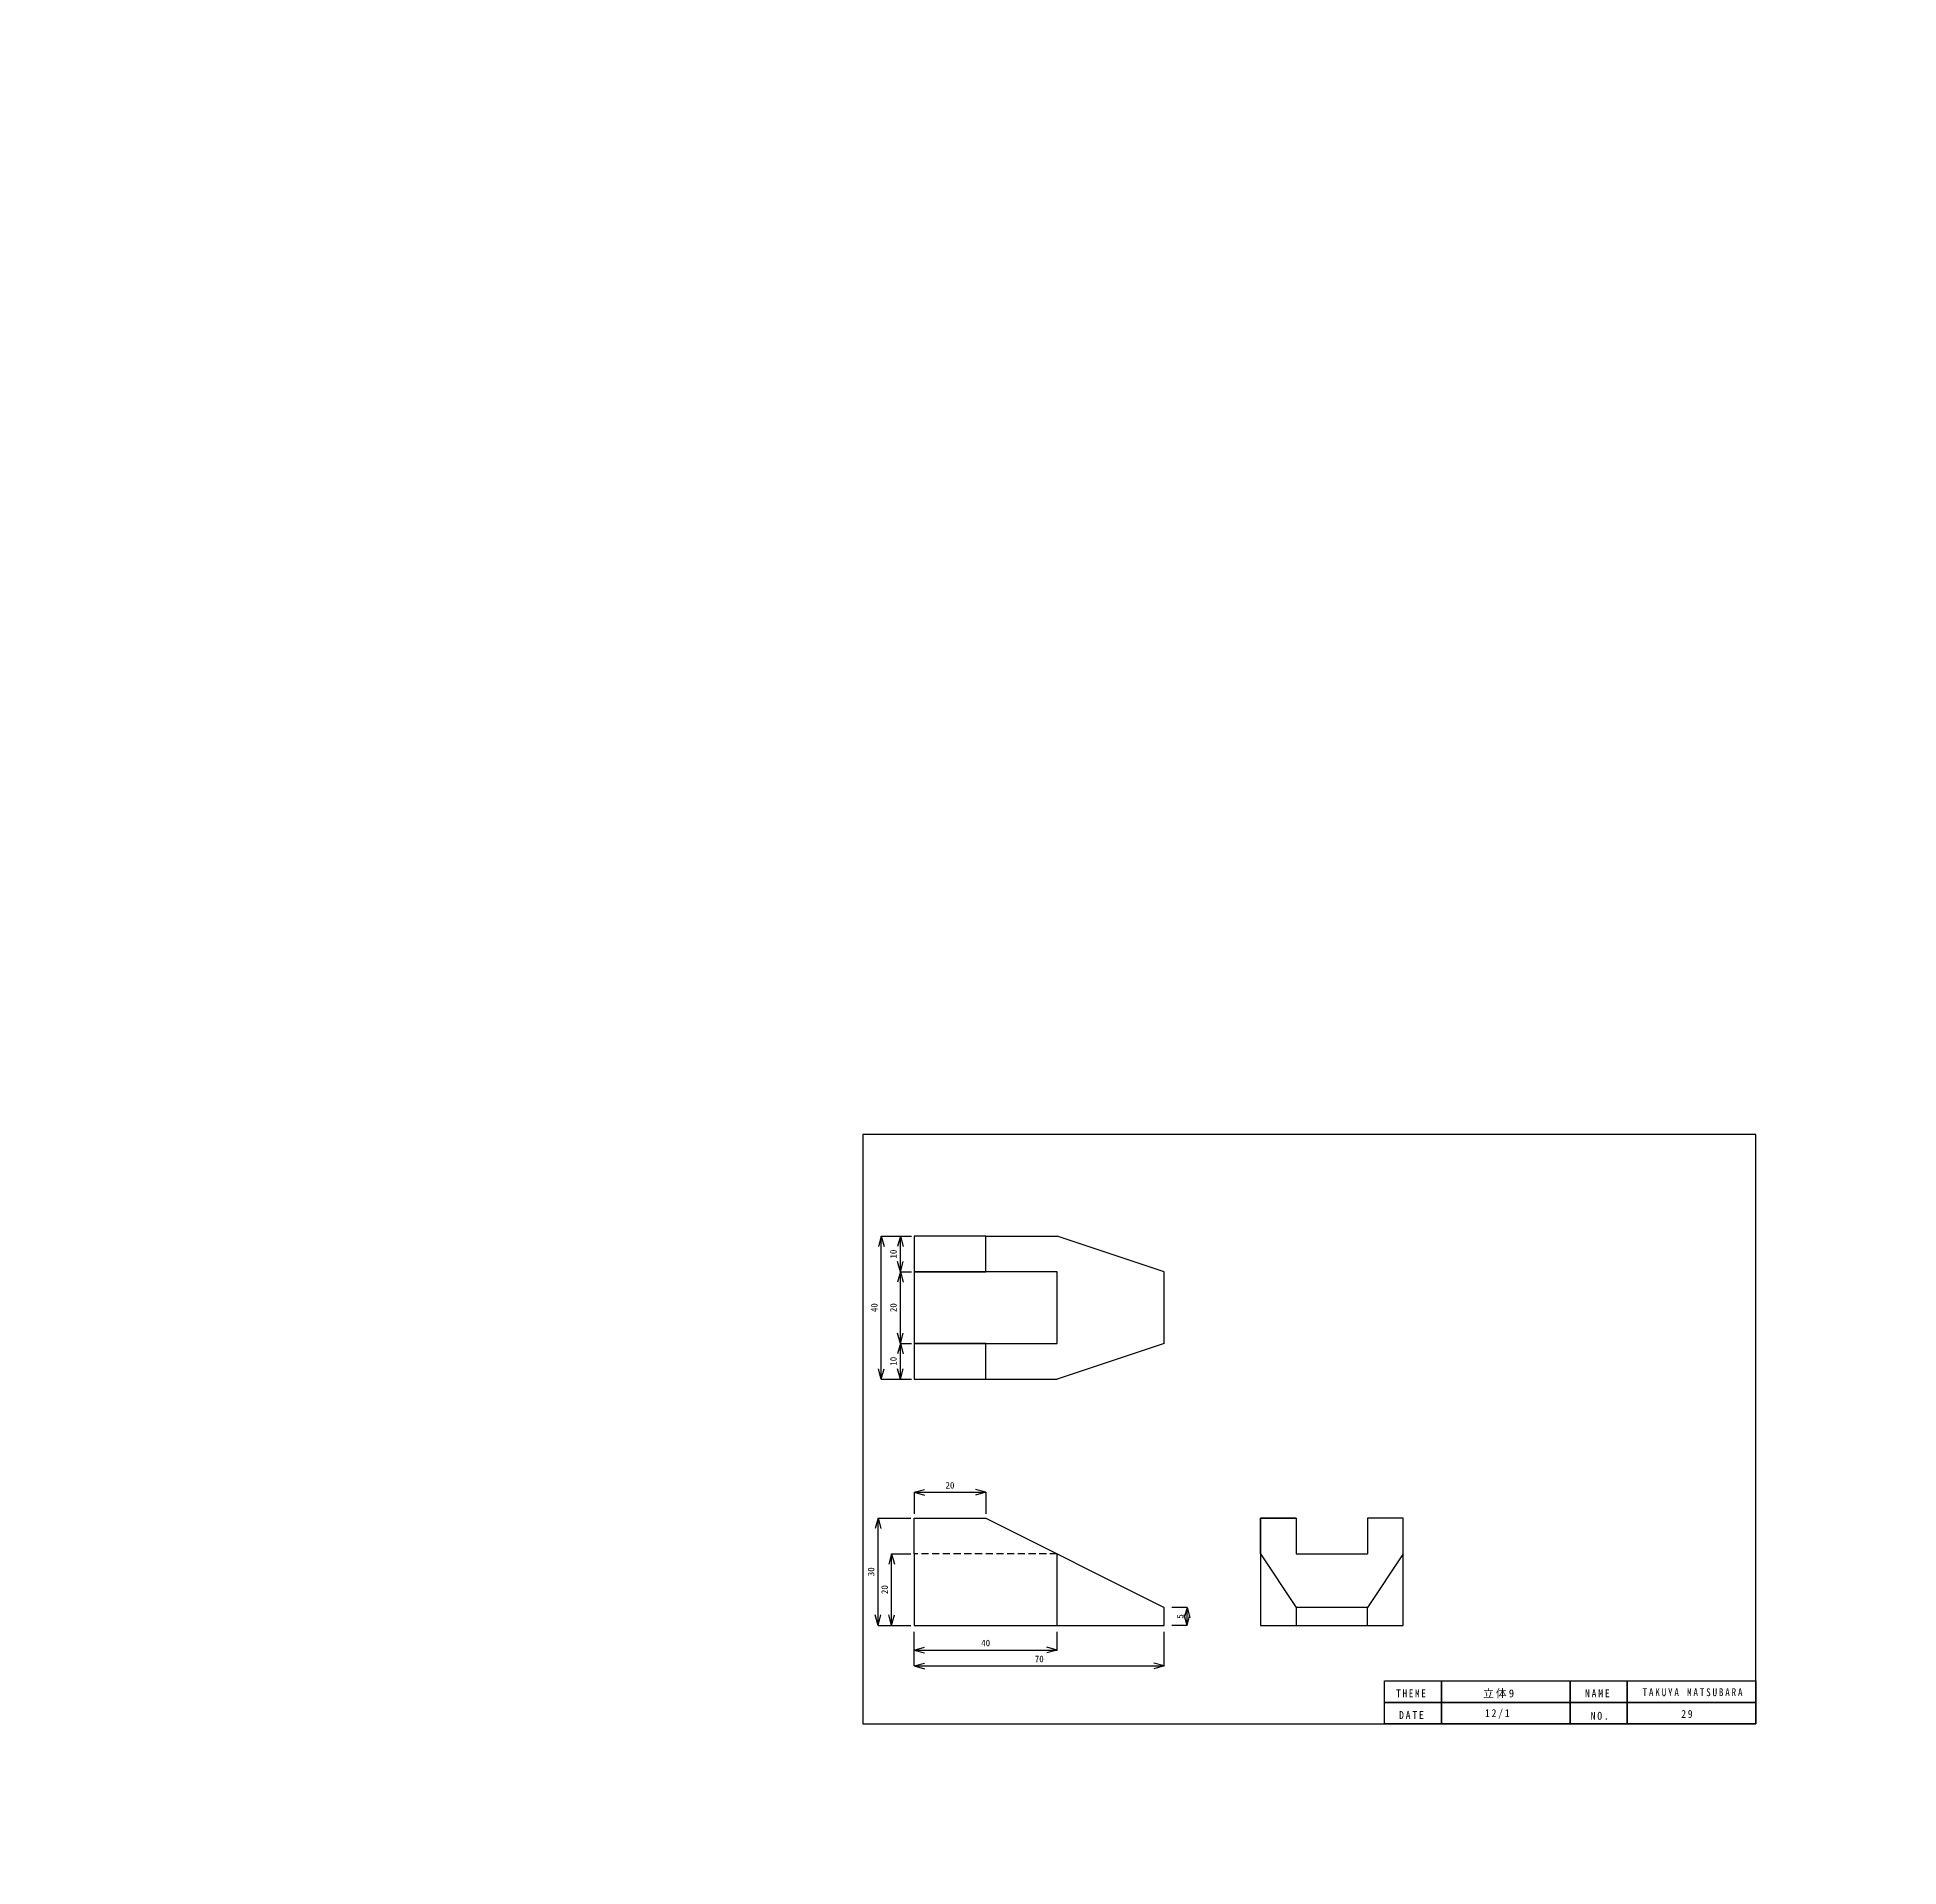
# Model space of a CAD drawing. Units: millimetres on the paper. Extents: x -1924 to 2076, y -2069 to 1931.
# Drawn here: x -361 to 160, y -118 to 394 of the extents above; entities that cross this region are included whole.
import ezdxf
from ezdxf.enums import TextEntityAlignment as Align

# ---------------------------------------------------------------- set-up
doc = ezdxf.new("R2010")
doc.units = ezdxf.units.MM
doc.linetypes.add('DASHED2', pattern=[3, 2, -1])
for name, color, linetype in [('0-0_外形線', 7, 'Continuous'), ('0-2_かくれ線', 1, 'DASHED2'), ('0-3_寸法線', 3, 'Continuous')]:
    doc.layers.add(name, color=color, linetype=linetype)
doc.styles.add('ＭＳ ゴシック', font='')
doc.styles.get('ＭＳ ゴシック').set_extended_font_data('MS Gothic')

msp = doc.modelspace()

# ---------------------------------------------------------------- linework, layer by layer
at = {"layer": '0-0_外形線'}
for p, q in [((-95.389, 58.761), (-75.389, 58.761)), ((-45.389, 48.761), (-75.389, 58.761)), ((-45.389, 28.761), (-45.389, 48.761)), ((-45.389, 28.761), (-75.389, 18.761)), ((-95.389, 18.761), (-75.389, 18.761)), ((-95.389, -20.164), (-45.389, -45.164)), ((-18.496, -30.164), (-18.496, -20.164)), ((-8.496, -20.164), (-18.496, -20.164)), ((21.504, -20.164), (11.504, -20.164)), ((21.504, -30.164), (21.504, -20.164)), ((-115.389, -30.164), (-115.389, -50.164)), ((-75.389, -50.164), (-75.389, -30.164)), ((-18.496, -30.164), (-8.496, -45.164)), ((-8.496, -30.164), (11.504, -30.164)), ((21.504, -30.164), (11.504, -45.164)), ((-18.496, -45.164), (-18.496, -50.164)), ((-115.389, -50.164), (-75.389, -50.164))]:
    msp.add_line(p, q, dxfattribs=at)
for points in [[(-129.756, -77.744), (120.244, -77.744), (120.244, 87.256), (-129.756, 87.256)], [(-115.389, 48.761), (-95.389, 48.761), (-95.389, 58.761), (-115.389, 58.761)], [(-115.389, 28.761), (-75.389, 28.761), (-75.389, 48.761), (-115.389, 48.761)], [(-115.389, 18.761), (-95.389, 18.761), (-95.389, 28.761), (-115.389, 28.761)], [(-8.496, -50.164), (11.504, -50.164), (11.504, -45.164), (-8.496, -45.164)], [(32.244, -71.744), (16.244, -71.744), (16.244, -65.744), (32.244, -65.744)], [(68.244, -71.744), (32.244, -71.744), (32.244, -65.744), (68.244, -65.744)], [(84.244, -71.744), (68.244, -71.744), (68.244, -65.744), (84.244, -65.744)], [(120.244, -71.744), (84.244, -71.744), (84.244, -65.744), (120.244, -65.744)], [(32.244, -77.744), (16.244, -77.744), (16.244, -71.744), (32.244, -71.744)], [(68.244, -77.744), (32.244, -77.744), (32.244, -71.744), (68.244, -71.744)], [(84.244, -77.744), (68.244, -77.744), (68.244, -71.744), (84.244, -71.744)], [(120.244, -77.744), (84.244, -77.744), (84.244, -71.744), (120.244, -71.744)]]:
    msp.add_lwpolyline(points, close=True, dxfattribs=at)
for points in [[(-115.389, -30.164), (-115.389, -20.164), (-95.389, -20.164)], [(-18.496, -50.164), (21.504, -50.164), (21.504, -20.164)], [(-18.496, -20.164), (-18.496, -50.164), (1.504, -50.164)], [(-18.496, -20.164), (-8.496, -20.164), (-8.496, -30.164)], [(21.504, -20.164), (11.504, -20.164), (11.504, -30.164)], [(-75.389, -50.164), (-45.389, -50.164), (-45.389, -45.164)]]:
    msp.add_lwpolyline(points, dxfattribs=at)
msp.add_circle((75.571, -69.23), 2000, dxfattribs=at)
at = {"layer": '0-2_かくれ線'}
msp.add_line((-75.389, -30.164), (-115.389, -30.164), dxfattribs=at)
at = {"layer": '0-3_寸法線'}
for p, q in [((-124.618, 58.761), (-125.394, 55.863)), ((-124.618, 18.761), (-124.618, 58.761)), ((-124.618, 58.761), (-123.841, 55.863)), ((-124.618, 58.761), (-116.146, 58.761)), ((-119.268, 58.761), (-120.044, 55.863)), ((-119.268, 48.761), (-119.268, 58.761)), ((-119.268, 58.761), (-118.491, 55.863)), ((-119.268, 58.761), (-116.146, 58.761)), ((-119.268, 48.761), (-120.044, 51.658)), ((-119.268, 48.761), (-120.044, 45.863)), ((-119.268, 48.761), (-118.491, 51.658)), ((-119.268, 28.761), (-119.268, 48.761)), ((-119.268, 48.761), (-118.491, 45.863)), ((-119.268, 48.761), (-116.146, 48.761)), ((-119.268, 28.761), (-120.044, 31.658)), ((-119.268, 28.761), (-118.491, 31.658)), ((-119.268, 28.761), (-120.044, 25.863)), ((-119.268, 18.761), (-119.268, 28.761)), ((-119.268, 28.761), (-118.491, 25.863)), ((-119.268, 28.761), (-116.146, 28.761)), ((-124.618, 18.761), (-125.394, 21.658)), ((-124.618, 18.761), (-123.841, 21.658)), ((-119.268, 18.761), (-120.044, 21.658)), ((-119.268, 18.761), (-118.491, 21.658)), ((-124.618, 18.761), (-116.146, 18.761)), ((-119.268, 18.761), (-116.146, 18.761)), ((-115.389, -12.93), (-112.491, -12.153)), ((-115.389, -12.93), (-95.389, -12.93)), ((-115.389, -12.93), (-112.491, -13.706)), ((-115.389, -12.93), (-115.389, -18.949)), ((-95.389, -12.93), (-98.287, -12.153)), ((-95.389, -12.93), (-98.287, -13.706)), ((-95.389, -12.93), (-95.389, -18.949)), ((-125.51, -20.164), (-126.286, -23.061)), ((-125.51, -50.164), (-125.51, -20.164)), ((-125.51, -20.164), (-124.733, -23.061)), ((-125.51, -20.164), (-116.369, -20.164)), ((-121.72, -30.164), (-122.496, -33.061)), ((-121.72, -50.164), (-121.72, -30.164)), ((-121.72, -30.164), (-120.943, -33.061)), ((-121.72, -30.164), (-116.369, -30.164)), ((-39.013, -45.164), (-43.248, -45.164)), ((-39.013, -45.164), (-39.789, -48.061)), ((-39.013, -50.164), (-39.013, -45.164)), ((-39.013, -45.164), (-38.236, -48.061)), ((-125.51, -50.164), (-126.286, -47.266)), ((-125.51, -50.164), (-124.733, -47.266)), ((-125.51, -50.164), (-116.369, -50.164)), ((-121.72, -50.164), (-122.496, -47.266)), ((-121.72, -50.164), (-120.943, -47.266)), ((-121.72, -50.164), (-116.369, -50.164)), ((-115.389, -57.07), (-115.389, -51.943)), ((-115.389, -61.529), (-115.389, -51.943)), ((-75.389, -57.07), (-75.389, -51.943)), ((-45.389, -61.529), (-45.389, -51.943)), ((-39.013, -50.164), (-43.248, -50.164)), ((-39.013, -50.164), (-39.789, -47.266)), ((-39.013, -50.164), (-38.236, -47.266)), ((-115.389, -57.07), (-112.491, -56.294)), ((-115.389, -57.07), (-75.389, -57.07)), ((-115.389, -57.07), (-112.491, -57.847)), ((-75.389, -57.07), (-78.287, -56.294)), ((-75.389, -57.07), (-78.287, -57.847)), ((-115.389, -61.529), (-112.491, -60.752)), ((-115.389, -61.529), (-45.389, -61.529)), ((-115.389, -61.529), (-112.491, -62.305)), ((-45.389, -61.529), (-48.287, -60.752)), ((-45.389, -61.529), (-48.287, -62.305))]:
    msp.add_line(p, q, dxfattribs=at)

# ---------------------------------------------------------------- texts
at = {"layer": '0-0_外形線', "char_height": 2.199, "attachment_point": 7, "style": 'ＭＳ ゴシック'}
for s, insert in [('\\T1.4;\\W0.85;TAKUYA\\~MATSUBARA', (88.519, -70.022)), ('\\T1.38;\\W0.85;THEME', (19.553, -70.286)), ('\\T1.2;立体9', (43.863, -70.551)), ('\\T1.38;\\W0.9;NAME', (72.4, -70.286)), ('\\T1.38;\\W0.9;DATE', (20.346, -76.364)), ('\\T1.38;\\W0.9;12/1', (44.391, -76.364)), ('\\T1.38;\\W0.9;NO.', (73.986, -76.628)), ('\\T1.36;\\W0.9;29', (99.352, -76.1))]:
    msp.add_mtext(s, dxfattribs=dict(at, insert=insert))
at = {"layer": '0-3_寸法線', "color": 4, "style": 'ＭＳ ゴシック'}
for s, p in [('10', (-119.768, 52.511)), ('40', (-125.118, 37.511)), ('20', (-119.768, 37.511)), ('10', (-119.768, 22.511)), ('30', (-126.01, -36.414)), ('20', (-122.22, -41.414)), ('5', (-39.513, -48.289))]:
    msp.add_text(s, height=1.833, rotation=90, dxfattribs=at).set_placement(p, align=Align.BOTTOM_LEFT)
for s, p in [('20', (-106.639, -12.43)), ('40', (-96.639, -56.57)), ('70', (-81.639, -61.029))]:
    msp.add_text(s, height=1.833, dxfattribs=at).set_placement(p, align=Align.BOTTOM_LEFT)

doc.saveas('drawing.dxf')
